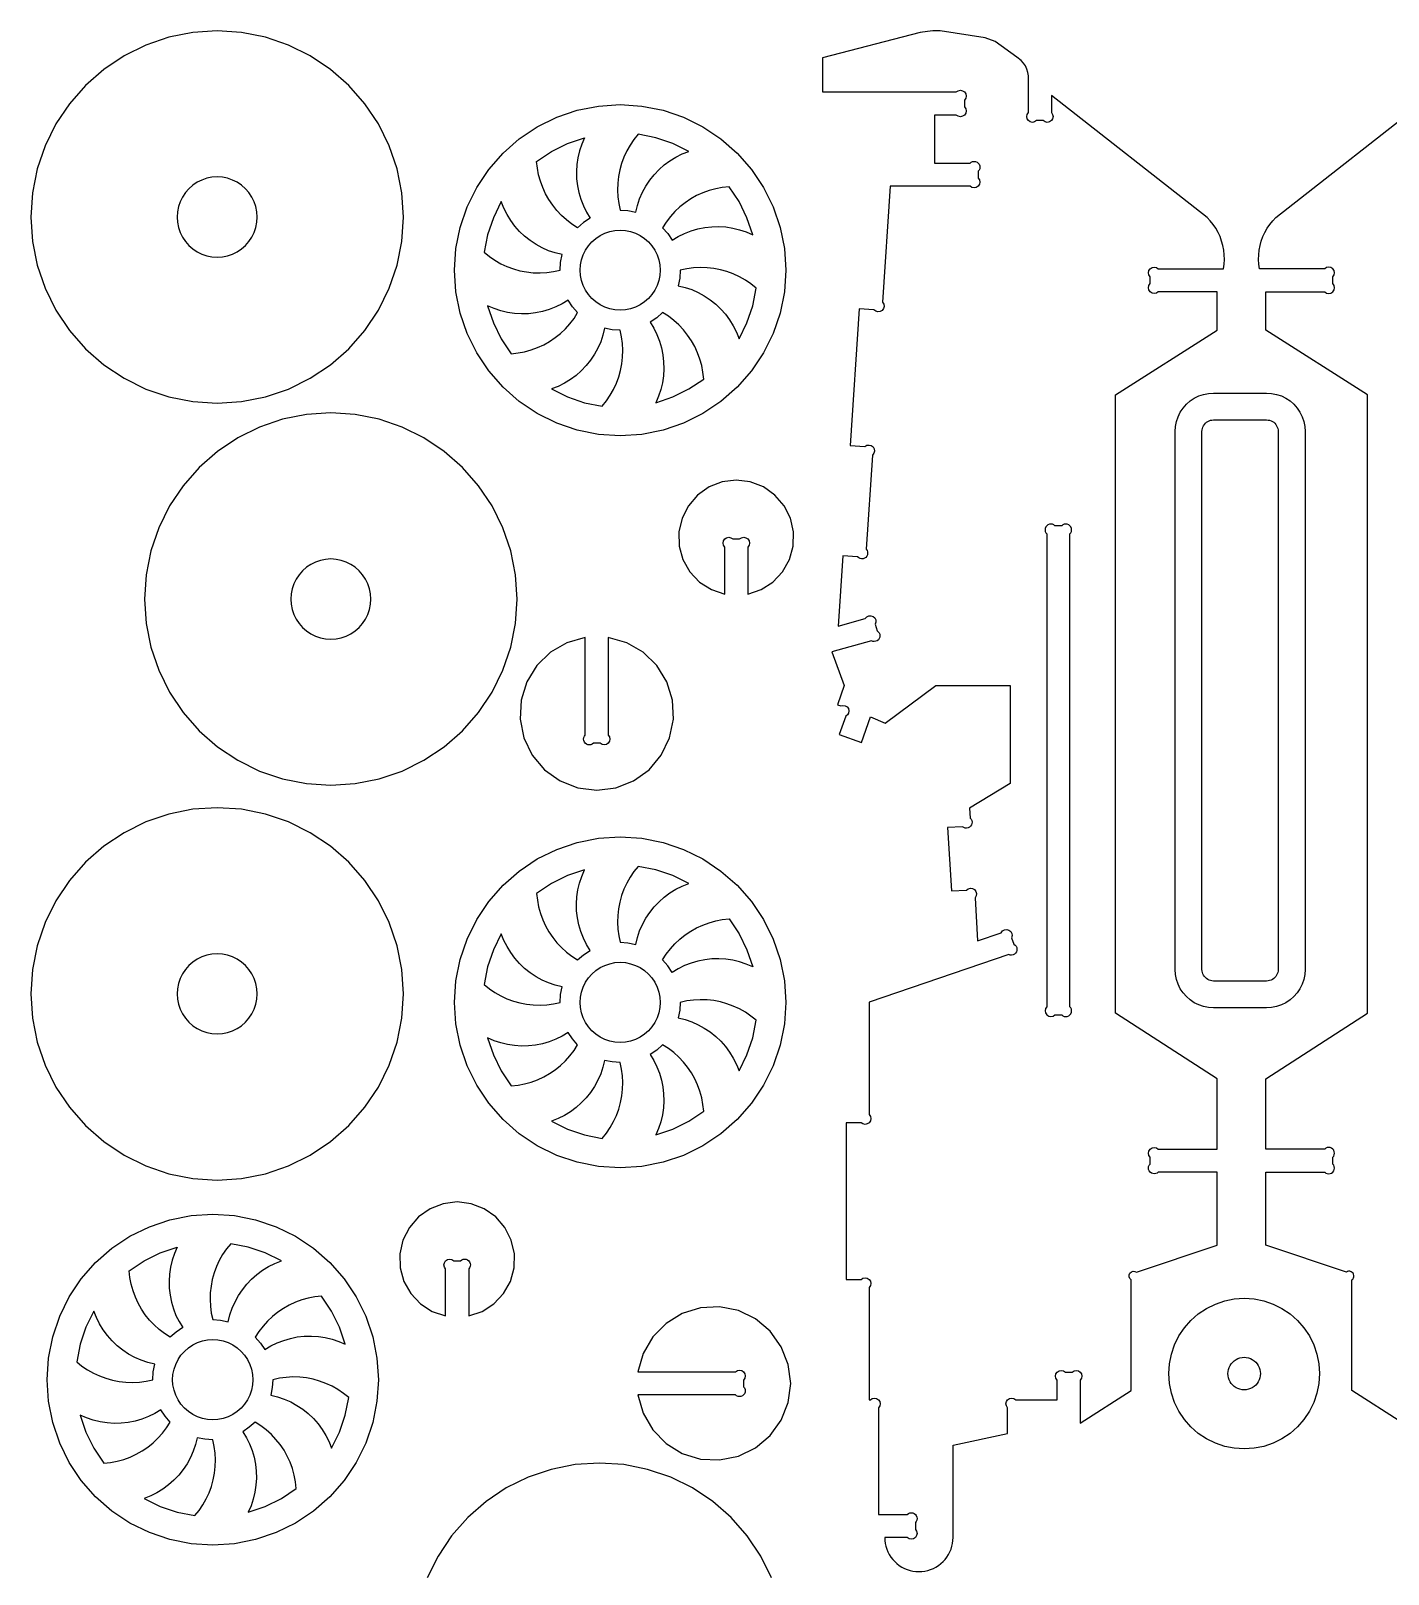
# Model space of a CAD drawing. Extents: x -593.7 to -570.2, y 404.3 to 418.1.
# Drawn here: x -593.66 to -586.3, y 409.68 to 418.05 of the extents above; entities that cross this region are included whole.
import ezdxf

# ---------------------------------------------------------------- set-up
doc = ezdxf.new("R2010")
doc.units = 0
doc.header["$MEASUREMENT"] = 0
doc.layers.get('0').update_dxf_attribs({"linetype": 'CONTINUOUS'})

msp = doc.modelspace()

# ---------------------------------------------------------------- linework, layer by layer
for points in [[(-592.3911, 418.0203), (-592.5207, 418.0461), (-592.6526, 418.0547), (-592.7845, 418.0461), (-592.9141, 418.0203), (-593.0393, 417.9778), (-593.1578, 417.9194), (-593.2677, 417.8459), (-593.3671, 417.7588), (-593.4543, 417.6594), (-593.5277, 417.5495), (-593.5861, 417.431), (-593.6286, 417.3058), (-593.6544, 417.1762), (-593.6631, 417.0443), (-593.6544, 416.9124), (-593.6286, 416.7828), (-593.5861, 416.6576), (-593.5277, 416.5391), (-593.4543, 416.4292), (-593.3671, 416.3298), (-593.2677, 416.2426), (-593.1578, 416.1692), (-593.0393, 416.1107), (-592.9141, 416.0683), (-592.7845, 416.0425), (-592.6526, 416.0338), (-592.5207, 416.0425), (-592.3911, 416.0683), (-592.2659, 416.1107), (-592.1474, 416.1692), (-592.0375, 416.2426), (-591.9381, 416.3298), (-591.8509, 416.4292), (-591.7775, 416.5391), (-591.7191, 416.6576), (-591.6766, 416.7828), (-591.6508, 416.9124), (-591.6421, 417.0443), (-591.6508, 417.1762), (-591.6766, 417.3058), (-591.7191, 417.431), (-591.7775, 417.5495), (-591.8509, 417.6594), (-591.9381, 417.7588), (-592.0375, 417.8459), (-592.1474, 417.9194), (-592.2659, 417.9778)], [(-589.5985, 416.5232), (-589.6363, 416.4119), (-589.6883, 416.3065), (-589.7536, 416.2087), (-589.8311, 416.1203), (-589.9195, 416.0428), (-590.0172, 415.9775), (-590.1226, 415.9255), (-590.2339, 415.8878), (-590.3492, 415.8648), (-590.4665, 415.8571), (-590.5838, 415.8648), (-590.6991, 415.8878), (-590.8104, 415.9255), (-590.9158, 415.9775), (-591.0135, 416.0428), (-591.1019, 416.1203), (-591.1794, 416.2087), (-591.2447, 416.3065), (-591.2967, 416.4119), (-591.3345, 416.5232), (-591.3574, 416.6385), (-591.3651, 416.7558), (-591.3574, 416.8731), (-591.3345, 416.9883), (-591.2967, 417.0996), (-591.2447, 417.2051), (-591.1794, 417.3028), (-591.1019, 417.3912), (-591.0135, 417.4687), (-590.9158, 417.534), (-590.8104, 417.586), (-590.6991, 417.6238), (-590.5838, 417.6467), (-590.4665, 417.6544), (-590.3492, 417.6467), (-590.2339, 417.6238), (-590.1226, 417.586), (-590.0172, 417.534), (-589.9195, 417.4687), (-589.8311, 417.3912), (-589.7536, 417.3028), (-589.6883, 417.2051), (-589.6363, 417.0996), (-589.5985, 416.9883), (-589.5756, 416.8731), (-589.5679, 416.7558), (-589.5756, 416.6385)], [(-590.9088, 417.2738), (-590.9157, 417.3099), (-590.9197, 417.3464), (-590.8387, 417.4005), (-590.7514, 417.4435), (-590.6592, 417.4748), (-590.6744, 417.4398), (-590.6865, 417.4036), (-590.6954, 417.3665), (-590.7011, 417.3287), (-590.7034, 417.2906), (-590.7025, 417.2525), (-590.6983, 417.2145), (-590.6908, 417.1771), (-590.68, 417.1405), (-590.6662, 417.1049), (-590.6493, 417.0707), (-590.6295, 417.038), (-590.6649, 417.0143), (-590.697, 416.9862), (-590.7278, 417.0061), (-590.757, 417.0283), (-590.7843, 417.0529), (-590.8095, 417.0796), (-590.8324, 417.1083), (-590.853, 417.1387), (-590.871, 417.1706), (-590.8864, 417.204), (-590.899, 417.2384)], [(-590.4665, 417.0817), (-590.424, 417.0789), (-590.3821, 417.0706), (-590.3731, 417.1077), (-590.3608, 417.1438), (-590.3455, 417.1788), (-590.3271, 417.2123), (-590.306, 417.2441), (-590.2822, 417.2739), (-590.2558, 417.3015), (-590.2272, 417.3268), (-590.1965, 417.3495), (-590.164, 417.3694), (-590.1298, 417.3865), (-590.0943, 417.4005), (-590.1816, 417.4435), (-590.2738, 417.4748), (-590.3693, 417.4938), (-590.3923, 417.4652), (-590.413, 417.4349), (-590.431, 417.4029), (-590.4465, 417.3696), (-590.4592, 417.3352), (-590.469, 417.2998), (-590.476, 417.2638), (-590.48, 417.2273), (-590.4811, 417.1906), (-590.4792, 417.1539), (-590.4743, 417.1176)], [(-592.48, 417.1767), (-592.4988, 417.1981), (-592.5202, 417.2168), (-592.5438, 417.2327), (-592.5694, 417.2452), (-592.5963, 417.2544), (-592.6242, 417.2599), (-592.6526, 417.2618), (-592.681, 417.2599), (-592.7089, 417.2544), (-592.7358, 417.2452), (-592.7614, 417.2327), (-592.785, 417.2168), (-592.8064, 417.1981), (-592.8252, 417.1767), (-592.841, 417.153), (-592.8535, 417.1275), (-592.8627, 417.1006), (-592.8682, 417.0727), (-592.8701, 417.0443), (-592.8682, 417.0159), (-592.8627, 416.988), (-592.8535, 416.961), (-592.841, 416.9355), (-592.8252, 416.9119), (-592.8064, 416.8905), (-592.785, 416.8717), (-592.7614, 416.8559), (-592.7358, 416.8433), (-592.7089, 416.8342), (-592.681, 416.8286), (-592.6526, 416.8268), (-592.6242, 416.8286), (-592.5963, 416.8342), (-592.5694, 416.8433), (-592.5438, 416.8559), (-592.5202, 416.8717), (-592.4988, 416.8905), (-592.48, 416.9119), (-592.4642, 416.9355), (-592.4516, 416.961), (-592.4425, 416.988), (-592.437, 417.0159), (-592.4351, 417.0443), (-592.437, 417.0727), (-592.4425, 417.1006), (-592.4516, 417.1275), (-592.4642, 417.153)], [(-590.2079, 416.9542), (-590.1842, 416.9187), (-590.1516, 416.9385), (-590.1174, 416.9554), (-590.0818, 416.9693), (-590.0452, 416.98), (-590.0077, 416.9875), (-589.9698, 416.9918), (-589.9316, 416.9927), (-589.8935, 416.9903), (-589.8558, 416.9847), (-589.8186, 416.9757), (-589.7824, 416.9636), (-589.7474, 416.9484), (-589.7787, 417.0407), (-589.8218, 417.128), (-589.8759, 417.209), (-589.9124, 417.205), (-589.9484, 417.1981), (-589.9838, 417.1883), (-590.0183, 417.1757), (-590.0516, 417.1603), (-590.0836, 417.1423), (-590.114, 417.1217), (-590.1427, 417.0988), (-590.1693, 417.0736), (-590.1939, 417.0463), (-590.2162, 417.0171), (-590.236, 416.9862)], [(-591.1543, 417.0406), (-591.1856, 416.9484), (-591.2046, 416.8529), (-591.176, 416.8299), (-591.1456, 416.8093), (-591.1137, 416.7912), (-591.0804, 416.7758), (-591.0459, 416.7631), (-591.0106, 416.7532), (-590.9745, 416.7462), (-590.938, 416.7422), (-590.9013, 416.7412), (-590.8647, 416.7431), (-590.8283, 416.748), (-590.7924, 416.7558), (-590.7896, 416.7983), (-590.7813, 416.8401), (-590.8184, 416.8492), (-590.8546, 416.8615), (-590.8895, 416.8768), (-590.923, 416.8951), (-590.9548, 416.9163), (-590.9846, 416.9401), (-591.0123, 416.9664), (-591.0375, 416.9951), (-591.0602, 417.0258), (-591.0801, 417.0583), (-591.0972, 417.0925), (-591.1112, 417.128)], [(-590.5228, 416.9659), (-590.4949, 416.9714), (-590.4665, 416.9733), (-590.4381, 416.9714), (-590.4102, 416.9659), (-590.3833, 416.9567), (-590.3577, 416.9441), (-590.3341, 416.9283), (-590.3127, 416.9096), (-590.2939, 416.8882), (-590.2781, 416.8645), (-590.2655, 416.839), (-590.2564, 416.8121), (-590.2508, 416.7842), (-590.249, 416.7558), (-590.2508, 416.7274), (-590.2564, 416.6995), (-590.2655, 416.6725), (-590.2781, 416.647), (-590.2939, 416.6234), (-590.3127, 416.602), (-590.3341, 416.5832), (-590.3577, 416.5674), (-590.3833, 416.5548), (-590.4102, 416.5457), (-590.4381, 416.5401), (-590.4665, 416.5383), (-590.4949, 416.5401), (-590.5228, 416.5457), (-590.5497, 416.5548), (-590.5752, 416.5674), (-590.5989, 416.5832), (-590.6203, 416.602), (-590.6391, 416.6234), (-590.6549, 416.647), (-590.6674, 416.6725), (-590.6766, 416.6995), (-590.6821, 416.7274), (-590.684, 416.7558), (-590.6821, 416.7842), (-590.6766, 416.8121), (-590.6674, 416.839), (-590.6549, 416.8645), (-590.6391, 416.8882), (-590.6203, 416.9096), (-590.5989, 416.9283), (-590.5752, 416.9441), (-590.5497, 416.9567)], [(-589.7284, 416.6586), (-589.757, 416.6816), (-589.7874, 416.7022), (-589.8193, 416.7203), (-589.8526, 416.7358), (-589.8871, 416.7484), (-589.9224, 416.7583), (-589.9585, 416.7653), (-589.995, 416.7693), (-590.0317, 416.7704), (-590.0683, 416.7685), (-590.1047, 416.7636), (-590.1406, 416.7558), (-590.1434, 416.7132), (-590.1517, 416.6714), (-590.1146, 416.6623), (-590.0784, 416.6501), (-590.0435, 416.6347), (-590.01, 416.6164), (-589.9782, 416.5953), (-589.9484, 416.5714), (-589.9207, 416.5451), (-589.8955, 416.5165), (-589.8728, 416.4858), (-589.8528, 416.4532), (-589.8358, 416.4191), (-589.8218, 416.3835), (-589.7787, 416.4709), (-589.7474, 416.5631)], [(-591.0571, 416.3026), (-591.0206, 416.3065), (-590.9846, 416.3134), (-590.9492, 416.3232), (-590.9147, 416.3358), (-590.8814, 416.3512), (-590.8494, 416.3693), (-590.819, 416.3898), (-590.7903, 416.4128), (-590.7636, 416.438), (-590.7391, 416.4652), (-590.7168, 416.4944), (-590.697, 416.5253), (-590.7251, 416.5573), (-590.7488, 416.5928), (-590.7814, 416.573), (-590.8156, 416.5561), (-590.8512, 416.5422), (-590.8878, 416.5315), (-590.9253, 416.524), (-590.9632, 416.5197), (-591.0014, 416.5188), (-591.0395, 416.5212), (-591.0772, 416.5269), (-591.1143, 416.5358), (-591.1505, 416.5479), (-591.1856, 416.5631), (-591.1543, 416.4709), (-591.1112, 416.3835)], [(-590.0133, 416.1652), (-590.0173, 416.2017), (-590.0242, 416.2377), (-590.034, 416.2731), (-590.0466, 416.3076), (-590.062, 416.3409), (-590.08, 416.3729), (-590.1005, 416.4033), (-590.1235, 416.4319), (-590.1487, 416.4586), (-590.176, 416.4832), (-590.2051, 416.5055), (-590.236, 416.5253), (-590.2681, 416.4972), (-590.3035, 416.4735), (-590.2837, 416.4409), (-590.2668, 416.4066), (-590.253, 416.3711), (-590.2422, 416.3344), (-590.2347, 416.297), (-590.2305, 416.2591), (-590.2295, 416.2209), (-590.2319, 416.1828), (-590.2376, 416.145), (-590.2465, 416.1079), (-590.2586, 416.0717), (-590.2738, 416.0367), (-590.1816, 416.068), (-590.0943, 416.1111)], [(-590.5637, 416.0177), (-590.5407, 416.0463), (-590.52, 416.0767), (-590.5019, 416.1086), (-590.4865, 416.1419), (-590.4738, 416.1763), (-590.4639, 416.2117), (-590.457, 416.2477), (-590.4529, 416.2842), (-590.4519, 416.3209), (-590.4538, 416.3576), (-590.4587, 416.394), (-590.4665, 416.4298), (-590.509, 416.4326), (-590.5509, 416.4409), (-590.5599, 416.4039), (-590.5722, 416.3677), (-590.5875, 416.3327), (-590.6059, 416.2993), (-590.627, 416.2675), (-590.6508, 416.2376), (-590.6772, 416.21), (-590.7058, 416.1847), (-590.7365, 416.1621), (-590.769, 416.1421), (-590.8032, 416.1251), (-590.8387, 416.1111), (-590.7514, 416.068), (-590.6592, 416.0367)], [(-587.4132, 416.0074), (-587.3952, 416.0279), (-587.3748, 416.0459), (-587.3521, 416.061), (-587.3277, 416.0731), (-587.3018, 416.0818), (-587.2751, 416.0871), (-587.2479, 416.0889), (-586.9596, 416.0889), (-586.9324, 416.0871), (-586.9056, 416.0818), (-586.8798, 416.0731), (-586.8554, 416.061), (-586.8327, 416.0459), (-586.8123, 416.0279), (-586.7943, 416.0074), (-586.7791, 415.9848), (-586.7671, 415.9603), (-586.7583, 415.9345), (-586.753, 415.9078), (-586.7512, 415.8806), (-586.7512, 412.9602), (-586.753, 412.933), (-586.7583, 412.9063), (-586.7671, 412.8805), (-586.7791, 412.8561), (-586.7943, 412.8334), (-586.8123, 412.8129), (-586.8327, 412.795), (-586.8554, 412.7798), (-586.8798, 412.7678), (-586.9056, 412.759), (-586.9324, 412.7537), (-586.9596, 412.7519), (-587.2479, 412.7519), (-587.2751, 412.7537), (-587.3018, 412.759), (-587.3277, 412.7678), (-587.3521, 412.7798), (-587.3748, 412.795), (-587.3952, 412.8129), (-587.4132, 412.8334), (-587.4283, 412.8561), (-587.4404, 412.8805), (-587.4492, 412.9063), (-587.4545, 412.933), (-587.4563, 412.9602), (-587.4563, 415.8806), (-587.4545, 415.9078), (-587.4492, 415.9345), (-587.4404, 415.9603), (-587.4283, 415.9848)], [(-591.904, 413.9689), (-591.7744, 413.9947), (-591.6492, 414.0372), (-591.5307, 414.0957), (-591.4208, 414.1691), (-591.3214, 414.2563), (-591.2343, 414.3556), (-591.1608, 414.4655), (-591.1024, 414.5841), (-591.0599, 414.7092), (-591.0341, 414.8389), (-591.0255, 414.9708), (-591.0341, 415.1027), (-591.0599, 415.2323), (-591.1024, 415.3574), (-591.1608, 415.476), (-591.2343, 415.5859), (-591.3214, 415.6853), (-591.4208, 415.7724), (-591.5307, 415.8458), (-591.6492, 415.9043), (-591.7744, 415.9468), (-591.904, 415.9726), (-592.0359, 415.9812), (-592.1678, 415.9726), (-592.2975, 415.9468), (-592.4226, 415.9043), (-592.5412, 415.8458), (-592.6511, 415.7724), (-592.7504, 415.6853), (-592.8376, 415.5859), (-592.911, 415.476), (-592.9695, 415.3574), (-593.012, 415.2323), (-593.0377, 415.1027), (-593.0464, 414.9708), (-593.0377, 414.8389), (-593.012, 414.7092), (-592.9695, 414.5841), (-592.911, 414.4655), (-592.8376, 414.3556), (-592.7504, 414.2563), (-592.6511, 414.1691), (-592.5412, 414.0957), (-592.4226, 414.0372), (-592.2975, 413.9947), (-592.1678, 413.9689), (-592.0359, 413.9603)], [(-586.9018, 412.9363), (-586.9054, 412.929), (-586.91, 412.9222), (-586.9154, 412.916), (-586.9215, 412.9107), (-586.9283, 412.9061), (-586.9357, 412.9025), (-586.9434, 412.8999), (-586.9514, 412.8983), (-586.9596, 412.8977), (-587.2479, 412.8977), (-587.2561, 412.8983), (-587.2641, 412.8999), (-587.2718, 412.9025), (-587.2792, 412.9061), (-587.286, 412.9107), (-587.2921, 412.916), (-587.2975, 412.9222), (-587.3021, 412.929), (-587.3057, 412.9363), (-587.3083, 412.9441), (-587.3099, 412.9521), (-587.3104, 412.9602), (-587.3104, 415.8806), (-587.3099, 415.8888), (-587.3083, 415.8968), (-587.3057, 415.9045), (-587.3021, 415.9118), (-587.2975, 415.9186), (-587.2921, 415.9248), (-587.286, 415.9302), (-587.2792, 415.9347), (-587.2718, 415.9383), (-587.2641, 415.941), (-587.2561, 415.9426), (-587.2479, 415.9431), (-586.9596, 415.9431), (-586.9514, 415.9426), (-586.9434, 415.941), (-586.9357, 415.9383), (-586.9283, 415.9347), (-586.9215, 415.9302), (-586.9154, 415.9248), (-586.91, 415.9186), (-586.9054, 415.9118), (-586.9018, 415.9045), (-586.8992, 415.8968), (-586.8976, 415.8888), (-586.8971, 415.8806), (-586.8971, 412.9602), (-586.8976, 412.9521), (-586.8992, 412.9441)], [(-591.9035, 415.1433), (-591.9272, 415.1591), (-591.9527, 415.1717), (-591.9796, 415.1809), (-592.0075, 415.1864), (-592.0359, 415.1883), (-592.0643, 415.1864), (-592.0922, 415.1809), (-592.1192, 415.1717), (-592.1447, 415.1591), (-592.1683, 415.1433), (-592.1897, 415.1246), (-592.2085, 415.1032), (-592.2243, 415.0795), (-592.2369, 415.054), (-592.246, 415.0271), (-592.2516, 414.9991), (-592.2534, 414.9708), (-592.2516, 414.9424), (-592.246, 414.9145), (-592.2369, 414.8875), (-592.2243, 414.862), (-592.2085, 414.8383), (-592.1897, 414.817), (-592.1683, 414.7982), (-592.1447, 414.7824), (-592.1192, 414.7698), (-592.0922, 414.7607), (-592.0643, 414.7551), (-592.0359, 414.7533), (-592.0075, 414.7551), (-591.9796, 414.7607), (-591.9527, 414.7698), (-591.9272, 414.7824), (-591.9035, 414.7982), (-591.8821, 414.817), (-591.8634, 414.8383), (-591.8476, 414.862), (-591.835, 414.8875), (-591.8258, 414.9145), (-591.8203, 414.9424), (-591.8184, 414.9708), (-591.8203, 414.9991), (-591.8258, 415.0271), (-591.835, 415.054), (-591.8476, 415.0795), (-591.8634, 415.1032), (-591.8821, 415.1246)], [(-593.2677, 413.6294), (-593.3671, 413.5423), (-593.4543, 413.4429), (-593.5277, 413.333), (-593.5861, 413.2145), (-593.6286, 413.0893), (-593.6544, 412.9597), (-593.6631, 412.8278), (-593.6544, 412.6959), (-593.6286, 412.5662), (-593.5861, 412.4411), (-593.5277, 412.3225), (-593.4543, 412.2126), (-593.3671, 412.1133), (-593.2677, 412.0261), (-593.1578, 411.9527), (-593.0393, 411.8942), (-592.9141, 411.8517), (-592.7845, 411.826), (-592.6526, 411.8173), (-592.5207, 411.826), (-592.3911, 411.8517), (-592.2659, 411.8942), (-592.1474, 411.9527), (-592.0375, 412.0261), (-591.9381, 412.1133), (-591.8509, 412.2126), (-591.7775, 412.3225), (-591.7191, 412.4411), (-591.6766, 412.5662), (-591.6508, 412.6959), (-591.6421, 412.8278), (-591.6508, 412.9597), (-591.6766, 413.0893), (-591.7191, 413.2145), (-591.7775, 413.333), (-591.8509, 413.4429), (-591.9381, 413.5423), (-592.0375, 413.6294), (-592.1474, 413.7029), (-592.2659, 413.7613), (-592.3911, 413.8038), (-592.5207, 413.8296), (-592.6526, 413.8382), (-592.7845, 413.8296), (-592.9141, 413.8038), (-593.0393, 413.7613), (-593.1578, 413.7029)], [(-589.6363, 413.1257), (-589.5985, 413.0144), (-589.5756, 412.8991), (-589.5679, 412.7818), (-589.5756, 412.6645), (-589.5985, 412.5492), (-589.6363, 412.4379), (-589.6883, 412.3325), (-589.7536, 412.2348), (-589.8311, 412.1464), (-589.9195, 412.0689), (-590.0172, 412.0036), (-590.1226, 411.9516), (-590.2339, 411.9138), (-590.3492, 411.8909), (-590.4665, 411.8832), (-590.5838, 411.8909), (-590.6991, 411.9138), (-590.8104, 411.9516), (-590.9158, 412.0036), (-591.0135, 412.0689), (-591.1019, 412.1464), (-591.1794, 412.2348), (-591.2447, 412.3325), (-591.2967, 412.4379), (-591.3345, 412.5492), (-591.3574, 412.6645), (-591.3651, 412.7818), (-591.3574, 412.8991), (-591.3345, 413.0144), (-591.2967, 413.1257), (-591.2447, 413.2311), (-591.1794, 413.3288), (-591.1019, 413.4172), (-591.0135, 413.4947), (-590.9158, 413.56), (-590.8104, 413.612), (-590.6991, 413.6498), (-590.5838, 413.6727), (-590.4665, 413.6804), (-590.3492, 413.6727), (-590.2339, 413.6498), (-590.1226, 413.612), (-590.0172, 413.56), (-589.9195, 413.4947), (-589.8311, 413.4172), (-589.7536, 413.3288), (-589.6883, 413.2311)], [(-590.6649, 413.0404), (-590.6295, 413.0641), (-590.6493, 413.0967), (-590.6662, 413.1309), (-590.68, 413.1665), (-590.6908, 413.2031), (-590.6983, 413.2406), (-590.7025, 413.2785), (-590.7034, 413.3167), (-590.7011, 413.3548), (-590.6954, 413.3925), (-590.6865, 413.4296), (-590.6744, 413.4659), (-590.6592, 413.5009), (-590.7514, 413.4696), (-590.8387, 413.4265), (-590.9197, 413.3724), (-590.9157, 413.3359), (-590.9088, 413.2999), (-590.899, 413.2645), (-590.8864, 413.23), (-590.871, 413.1967), (-590.853, 413.1647), (-590.8324, 413.1343), (-590.8095, 413.1056), (-590.7843, 413.079), (-590.757, 413.0544), (-590.7278, 413.0321), (-590.697, 413.0123)], [(-590.3693, 413.5199), (-590.3923, 413.4913), (-590.413, 413.4609), (-590.431, 413.429), (-590.4465, 413.3957), (-590.4592, 413.3612), (-590.469, 413.3259), (-590.476, 413.2898), (-590.48, 413.2533), (-590.4811, 413.2166), (-590.4792, 413.18), (-590.4743, 413.1436), (-590.4665, 413.1077), (-590.424, 413.1049), (-590.3821, 413.0966), (-590.3731, 413.1337), (-590.3608, 413.1699), (-590.3455, 413.2048), (-590.3271, 413.2383), (-590.306, 413.2701), (-590.2822, 413.2999), (-590.2558, 413.3276), (-590.2272, 413.3528), (-590.1965, 413.3755), (-590.164, 413.3955), (-590.1298, 413.4125), (-590.0943, 413.4265), (-590.1816, 413.4696), (-590.2738, 413.5009)], [(-589.8759, 413.235), (-589.8218, 413.154), (-589.7787, 413.0667), (-589.7474, 412.9745), (-589.7824, 412.9897), (-589.8186, 413.0018), (-589.8558, 413.0107), (-589.8935, 413.0164), (-589.9316, 413.0188), (-589.9698, 413.0178), (-590.0077, 413.0136), (-590.0452, 413.0061), (-590.0818, 412.9953), (-590.1174, 412.9815), (-590.1516, 412.9646), (-590.1842, 412.9448), (-590.2079, 412.9802), (-590.236, 413.0123), (-590.2162, 413.0432), (-590.1939, 413.0723), (-590.1693, 413.0996), (-590.1427, 413.1248), (-590.114, 413.1478), (-590.0836, 413.1683), (-590.0516, 413.1863), (-590.0183, 413.2017), (-589.9838, 413.2143), (-589.9484, 413.2241), (-589.9124, 413.231)], [(-591.1543, 413.0667), (-591.1856, 412.9745), (-591.2046, 412.879), (-591.176, 412.856), (-591.1456, 412.8353), (-591.1137, 412.8173), (-591.0804, 412.8018), (-591.0459, 412.7891), (-591.0106, 412.7793), (-590.9745, 412.7723), (-590.938, 412.7683), (-590.9013, 412.7672), (-590.8647, 412.7691), (-590.8283, 412.774), (-590.7924, 412.7818), (-590.7896, 412.8243), (-590.7813, 412.8662), (-590.8184, 412.8752), (-590.8546, 412.8875), (-590.8895, 412.9028), (-590.923, 412.9212), (-590.9548, 412.9423), (-590.9846, 412.9661), (-591.0123, 412.9925), (-591.0375, 413.0211), (-591.0602, 413.0518), (-591.0801, 413.0843), (-591.0972, 413.1185), (-591.1112, 413.154)], [(-592.8252, 412.6954), (-592.8064, 412.674), (-592.785, 412.6552), (-592.7614, 412.6394), (-592.7358, 412.6268), (-592.7089, 412.6177), (-592.681, 412.6121), (-592.6526, 412.6103), (-592.6242, 412.6121), (-592.5963, 412.6177), (-592.5694, 412.6268), (-592.5438, 412.6394), (-592.5202, 412.6552), (-592.4988, 412.674), (-592.48, 412.6954), (-592.4642, 412.719), (-592.4516, 412.7445), (-592.4425, 412.7715), (-592.437, 412.7994), (-592.4351, 412.8278), (-592.437, 412.8562), (-592.4425, 412.8841), (-592.4516, 412.911), (-592.4642, 412.9365), (-592.48, 412.9602), (-592.4988, 412.9816), (-592.5202, 413.0003), (-592.5438, 413.0161), (-592.5694, 413.0287), (-592.5963, 413.0379), (-592.6242, 413.0434), (-592.6526, 413.0453), (-592.681, 413.0434), (-592.7089, 413.0379), (-592.7358, 413.0287), (-592.7614, 413.0161), (-592.785, 413.0003), (-592.8064, 412.9816), (-592.8252, 412.9602), (-592.841, 412.9365), (-592.8535, 412.911), (-592.8627, 412.8841), (-592.8682, 412.8562), (-592.8701, 412.8278), (-592.8682, 412.7994), (-592.8627, 412.7715), (-592.8535, 412.7445), (-592.841, 412.719)], [(-590.5497, 412.9827), (-590.5228, 412.9919), (-590.4949, 412.9974), (-590.4665, 412.9993), (-590.4381, 412.9974), (-590.4102, 412.9919), (-590.3833, 412.9827), (-590.3577, 412.9702), (-590.3341, 412.9544), (-590.3127, 412.9356), (-590.2939, 412.9142), (-590.2781, 412.8906), (-590.2655, 412.865), (-590.2564, 412.8381), (-590.2508, 412.8102), (-590.249, 412.7818), (-590.2508, 412.7534), (-590.2564, 412.7255), (-590.2655, 412.6986), (-590.2781, 412.673), (-590.2939, 412.6494), (-590.3127, 412.628), (-590.3341, 412.6092), (-590.3577, 412.5934), (-590.3833, 412.5809), (-590.4102, 412.5717), (-590.4381, 412.5662), (-590.4665, 412.5643), (-590.4949, 412.5662), (-590.5228, 412.5717), (-590.5497, 412.5809), (-590.5752, 412.5934), (-590.5989, 412.6092), (-590.6203, 412.628), (-590.6391, 412.6494), (-590.6549, 412.673), (-590.6674, 412.6986), (-590.6766, 412.7255), (-590.6821, 412.7534), (-590.684, 412.7818), (-590.6821, 412.8102), (-590.6766, 412.8381), (-590.6674, 412.865), (-590.6549, 412.8906), (-590.6391, 412.9142), (-590.6203, 412.9356), (-590.5989, 412.9544), (-590.5752, 412.9702)], [(-589.7284, 412.6846), (-589.757, 412.7076), (-589.7874, 412.7283), (-589.8193, 412.7464), (-589.8526, 412.7618), (-589.8871, 412.7745), (-589.9224, 412.7844), (-589.9585, 412.7913), (-589.995, 412.7953), (-590.0317, 412.7964), (-590.0683, 412.7945), (-590.1047, 412.7896), (-590.1406, 412.7818), (-590.1434, 412.7393), (-590.1517, 412.6974), (-590.1146, 412.6884), (-590.0784, 412.6761), (-590.0435, 412.6608), (-590.01, 412.6424), (-589.9782, 412.6213), (-589.9484, 412.5975), (-589.9207, 412.5711), (-589.8955, 412.5425), (-589.8728, 412.5118), (-589.8528, 412.4793), (-589.8358, 412.4451), (-589.8218, 412.4096), (-589.7787, 412.4969), (-589.7474, 412.5891)], [(-591.0571, 412.3286), (-591.0206, 412.3326), (-590.9846, 412.3395), (-590.9492, 412.3493), (-590.9147, 412.3619), (-590.8814, 412.3773), (-590.8494, 412.3953), (-590.819, 412.4158), (-590.7903, 412.4388), (-590.7636, 412.464), (-590.7391, 412.4913), (-590.7168, 412.5204), (-590.697, 412.5513), (-590.7251, 412.5834), (-590.7488, 412.6188), (-590.7814, 412.599), (-590.8156, 412.5821), (-590.8512, 412.5683), (-590.8878, 412.5575), (-590.9253, 412.55), (-590.9632, 412.5458), (-591.0014, 412.5449), (-591.0395, 412.5472), (-591.0772, 412.5529), (-591.1143, 412.5618), (-591.1505, 412.5739), (-591.1856, 412.5891), (-591.1543, 412.4969), (-591.1112, 412.4096)], [(-590.0133, 412.1912), (-590.0173, 412.2277), (-590.0242, 412.2637), (-590.034, 412.2991), (-590.0466, 412.3336), (-590.062, 412.3669), (-590.08, 412.3989), (-590.1005, 412.4293), (-590.1235, 412.458), (-590.1487, 412.4847), (-590.176, 412.5092), (-590.2051, 412.5315), (-590.236, 412.5513), (-590.2681, 412.5232), (-590.3035, 412.4995), (-590.2837, 412.4669), (-590.2668, 412.4327), (-590.253, 412.3971), (-590.2422, 412.3605), (-590.2347, 412.323), (-590.2305, 412.2851), (-590.2295, 412.2469), (-590.2319, 412.2088), (-590.2376, 412.1711), (-590.2465, 412.134), (-590.2586, 412.0977), (-590.2738, 412.0627), (-590.1816, 412.094), (-590.0943, 412.1371)], [(-590.5637, 412.0437), (-590.5407, 412.0723), (-590.52, 412.1027), (-590.5019, 412.1346), (-590.4865, 412.1679), (-590.4738, 412.2024), (-590.4639, 412.2377), (-590.457, 412.2738), (-590.4529, 412.3103), (-590.4519, 412.347), (-590.4538, 412.3836), (-590.4587, 412.42), (-590.4665, 412.4559), (-590.509, 412.4587), (-590.5509, 412.467), (-590.5599, 412.4299), (-590.5722, 412.3937), (-590.5875, 412.3588), (-590.6059, 412.3253), (-590.627, 412.2935), (-590.6508, 412.2637), (-590.6772, 412.236), (-590.7058, 412.2108), (-590.7365, 412.1881), (-590.769, 412.1682), (-590.8032, 412.1511), (-590.8387, 412.1371), (-590.7514, 412.094), (-590.6592, 412.0627)], [(-591.8085, 410.5014), (-591.8463, 410.3901), (-591.8983, 410.2847), (-591.9636, 410.1869), (-592.0411, 410.0986), (-592.1295, 410.0211), (-592.2272, 409.9558), (-592.3326, 409.9038), (-592.4439, 409.866), (-592.5592, 409.8431), (-592.6765, 409.8354), (-592.7938, 409.8431), (-592.9091, 409.866), (-593.0204, 409.9038), (-593.1258, 409.9558), (-593.2236, 410.0211), (-593.3119, 410.0986), (-593.3894, 410.1869), (-593.4547, 410.2847), (-593.5067, 410.3901), (-593.5445, 410.5014), (-593.5674, 410.6167), (-593.5751, 410.734), (-593.5674, 410.8513), (-593.5445, 410.9666), (-593.5067, 411.0779), (-593.4547, 411.1833), (-593.3894, 411.281), (-593.3119, 411.3694), (-593.2236, 411.4469), (-593.1258, 411.5122), (-593.0204, 411.5642), (-592.9091, 411.602), (-592.7938, 411.6249), (-592.6765, 411.6326), (-592.5592, 411.6249), (-592.4439, 411.602), (-592.3326, 411.5642), (-592.2272, 411.5122), (-592.1295, 411.4469), (-592.0411, 411.3694), (-591.9636, 411.281), (-591.8983, 411.1833), (-591.8463, 411.0779), (-591.8085, 410.9666), (-591.7856, 410.8513), (-591.7779, 410.734), (-591.7856, 410.6167)], [(-593.1188, 411.252), (-593.1257, 411.2881), (-593.1297, 411.3246), (-593.0487, 411.3787), (-592.9614, 411.4218), (-592.8692, 411.4531), (-592.8844, 411.418), (-592.8965, 411.3818), (-592.9054, 411.3447), (-592.9111, 411.307), (-592.9135, 411.2689), (-592.9125, 411.2307), (-592.9083, 411.1928), (-592.9008, 411.1553), (-592.89, 411.1187), (-592.8762, 411.0831), (-592.8593, 411.0489), (-592.8395, 411.0163), (-592.8749, 410.9926), (-592.907, 410.9645), (-592.9379, 410.9843), (-592.967, 411.0066), (-592.9943, 411.0311), (-593.0195, 411.0578), (-593.0425, 411.0865), (-593.063, 411.1169), (-593.081, 411.1489), (-593.0964, 411.1822), (-593.1091, 411.2167)], [(-592.6765, 411.0599), (-592.634, 411.0571), (-592.5922, 411.0488), (-592.5831, 411.0859), (-592.5708, 411.122), (-592.5555, 411.157), (-592.5372, 411.1905), (-592.516, 411.2223), (-592.4922, 411.2521), (-592.4659, 411.2798), (-592.4372, 411.305), (-592.4065, 411.3277), (-592.374, 411.3476), (-592.3398, 411.3647), (-592.3043, 411.3787), (-592.3916, 411.4218), (-592.4838, 411.4531), (-592.5793, 411.4721), (-592.6024, 411.4435), (-592.623, 411.4131), (-592.6411, 411.3811), (-592.6565, 411.3478), (-592.6692, 411.3134), (-592.6791, 411.278), (-592.686, 411.242), (-592.6901, 411.2055), (-592.6911, 411.1688), (-592.6892, 411.1322), (-592.6843, 411.0958)], [(-592.4179, 410.9324), (-592.3942, 410.897), (-592.3616, 410.9168), (-592.3274, 410.9337), (-592.2918, 410.9475), (-592.2552, 410.9582), (-592.2177, 410.9658), (-592.1798, 410.97), (-592.1416, 410.9709), (-592.1035, 410.9686), (-592.0658, 410.9629), (-592.0287, 410.954), (-591.9925, 410.9419), (-591.9574, 410.9267), (-591.9887, 411.0189), (-592.0318, 411.1062), (-592.0859, 411.1872), (-592.1224, 411.1832), (-592.1585, 411.1763), (-592.1938, 411.1665), (-592.2283, 411.1539), (-592.2616, 411.1385), (-592.2936, 411.1205), (-592.324, 411.0999), (-592.3527, 411.077), (-592.3794, 411.0518), (-592.4039, 411.0245), (-592.4262, 410.9953), (-592.446, 410.9645)], [(-593.3643, 411.0189), (-593.3956, 410.9267), (-593.4146, 410.8312), (-593.386, 410.8081), (-593.3556, 410.7875), (-593.3237, 410.7694), (-593.2904, 410.754), (-593.2559, 410.7413), (-593.2206, 410.7314), (-593.1845, 410.7245), (-593.148, 410.7204), (-593.1113, 410.7194), (-593.0747, 410.7213), (-593.0383, 410.7262), (-593.0024, 410.734), (-592.9997, 410.7765), (-592.9913, 410.8183), (-593.0284, 410.8274), (-593.0646, 410.8397), (-593.0995, 410.855), (-593.133, 410.8733), (-593.1648, 410.8945), (-593.1946, 410.9183), (-593.2223, 410.9447), (-593.2475, 410.9733), (-593.2702, 411.004), (-593.2902, 411.0365), (-593.3072, 411.0707), (-593.3212, 411.1062)], [(-587.1873, 410.372), (-587.2379, 410.3892), (-587.2859, 410.4128), (-587.3304, 410.4426), (-587.3706, 410.4778), (-587.4059, 410.518), (-587.4356, 410.5625), (-587.4592, 410.6105), (-587.4764, 410.6611), (-587.4868, 410.7136), (-587.4903, 410.7669), (-587.4868, 410.8203), (-587.4764, 410.8728), (-587.4592, 410.9234), (-587.4356, 410.9714), (-587.4059, 411.0158), (-587.3706, 411.056), (-587.3304, 411.0913), (-587.2859, 411.121), (-587.2379, 411.1447), (-587.1873, 411.1619), (-587.1349, 411.1723), (-587.0815, 411.1758), (-587.0281, 411.1723), (-586.9757, 411.1619), (-586.925, 411.1447), (-586.8771, 411.121), (-586.8326, 411.0913), (-586.7924, 411.056), (-586.7571, 411.0158), (-586.7274, 410.9714), (-586.7037, 410.9234), (-586.6866, 410.8728), (-586.6761, 410.8203), (-586.6726, 410.7669), (-586.6761, 410.7136), (-586.6866, 410.6611), (-586.7037, 410.6105), (-586.7274, 410.5625), (-586.7571, 410.518), (-586.7924, 410.4778), (-586.8326, 410.4426), (-586.8771, 410.4128), (-586.925, 410.3892), (-586.9757, 410.372), (-587.0281, 410.3616), (-587.0815, 410.3581), (-587.1349, 410.3616)], [(-592.7328, 410.9441), (-592.7049, 410.9496), (-592.6765, 410.9515), (-592.6481, 410.9496), (-592.6202, 410.9441), (-592.5933, 410.9349), (-592.5678, 410.9224), (-592.5441, 410.9065), (-592.5227, 410.8878), (-592.504, 410.8664), (-592.4881, 410.8427), (-592.4756, 410.8172), (-592.4664, 410.7903), (-592.4609, 410.7624), (-592.459, 410.734), (-592.4609, 410.7056), (-592.4664, 410.6777), (-592.4756, 410.6508), (-592.4881, 410.6252), (-592.504, 410.6016), (-592.5227, 410.5802), (-592.5441, 410.5614), (-592.5678, 410.5456), (-592.5933, 410.533), (-592.6202, 410.5239), (-592.6481, 410.5183), (-592.6765, 410.5165), (-592.7049, 410.5183), (-592.7328, 410.5239), (-592.7597, 410.533), (-592.7853, 410.5456), (-592.8089, 410.5614), (-592.8303, 410.5802), (-592.8491, 410.6016), (-592.8649, 410.6252), (-592.8775, 410.6508), (-592.8866, 410.6777), (-592.8922, 410.7056), (-592.894, 410.734), (-592.8922, 410.7624), (-592.8866, 410.7903), (-592.8775, 410.8172), (-592.8649, 410.8427), (-592.8491, 410.8664), (-592.8303, 410.8878), (-592.8089, 410.9065), (-592.7853, 410.9224), (-592.7597, 410.9349)], [(-587.1043, 410.6816), (-587.1153, 410.6853), (-587.1257, 410.6904), (-587.1353, 410.6969), (-587.1439, 410.7045), (-587.1516, 410.7132), (-587.158, 410.7228), (-587.1631, 410.7331), (-587.1668, 410.7441), (-587.1691, 410.7554), (-587.1698, 410.7669), (-587.1691, 410.7785), (-587.1668, 410.7898), (-587.1631, 410.8007), (-587.158, 410.8111), (-587.1516, 410.8207), (-587.1439, 410.8294), (-587.1353, 410.837), (-587.1257, 410.8434), (-587.1153, 410.8485), (-587.1043, 410.8523), (-587.093, 410.8545), (-587.0815, 410.8553), (-587.07, 410.8545), (-587.0586, 410.8523), (-587.0477, 410.8485), (-587.0373, 410.8434), (-587.0277, 410.837), (-587.019, 410.8294), (-587.0114, 410.8207), (-587.005, 410.8111), (-586.9999, 410.8007), (-586.9962, 410.7898), (-586.9939, 410.7785), (-586.9932, 410.7669), (-586.9939, 410.7554), (-586.9962, 410.7441), (-586.9999, 410.7331), (-587.005, 410.7228), (-587.0114, 410.7132), (-587.019, 410.7045), (-587.0277, 410.6969), (-587.0373, 410.6904), (-587.0477, 410.6853), (-587.0586, 410.6816), (-587.07, 410.6794), (-587.0815, 410.6786), (-587.093, 410.6794)], [(-591.9384, 410.6368), (-591.967, 410.6598), (-591.9974, 410.6804), (-592.0294, 410.6985), (-592.0627, 410.714), (-592.0971, 410.7267), (-592.1325, 410.7365), (-592.1685, 410.7435), (-592.205, 410.7475), (-592.2417, 410.7486), (-592.2783, 410.7467), (-592.3147, 410.7418), (-592.3506, 410.734), (-592.3534, 410.6914), (-592.3617, 410.6496), (-592.3246, 410.6406), (-592.2885, 410.6283), (-592.2535, 410.613), (-592.22, 410.5946), (-592.1882, 410.5735), (-592.1584, 410.5496), (-592.1307, 410.5233), (-592.1055, 410.4947), (-592.0828, 410.464), (-592.0629, 410.4314), (-592.0458, 410.3973), (-592.0318, 410.3618), (-591.9887, 410.4491), (-591.9574, 410.5413)], [(-593.2306, 410.2848), (-593.1946, 410.2917), (-593.1592, 410.3014), (-593.1247, 410.3141), (-593.0914, 410.3295), (-593.0594, 410.3475), (-593.029, 410.368), (-593.0004, 410.391), (-592.9737, 410.4162), (-592.9491, 410.4435), (-592.9268, 410.4726), (-592.907, 410.5035), (-592.9351, 410.5356), (-592.9588, 410.571), (-592.9914, 410.5512), (-593.0256, 410.5343), (-593.0612, 410.5205), (-593.0979, 410.5097), (-593.1353, 410.5022), (-593.1732, 410.498), (-593.2114, 410.497), (-593.2495, 410.4994), (-593.2872, 410.5051), (-593.3244, 410.514), (-593.3606, 410.5261), (-593.3956, 410.5413), (-593.3643, 410.4491), (-593.3212, 410.3618), (-593.2671, 410.2808)], [(-592.2233, 410.1434), (-592.2273, 410.1799), (-592.2342, 410.2159), (-592.244, 410.2513), (-592.2566, 410.2858), (-592.272, 410.3191), (-592.29, 410.3511), (-592.3106, 410.3815), (-592.3335, 410.4101), (-592.3587, 410.4368), (-592.386, 410.4614), (-592.4152, 410.4837), (-592.446, 410.5035), (-592.4781, 410.4754), (-592.5135, 410.4517), (-592.4937, 410.4191), (-592.4768, 410.3849), (-592.463, 410.3493), (-592.4523, 410.3126), (-592.4447, 410.2752), (-592.4405, 410.2373), (-592.4396, 410.1991), (-592.4419, 410.161), (-592.4476, 410.1233), (-592.4565, 410.0861), (-592.4686, 410.0499), (-592.4838, 410.0149), (-592.3916, 410.0462), (-592.3043, 410.0893)], [(-592.7737, 409.9959), (-592.7507, 410.0245), (-592.7301, 410.0549), (-592.712, 410.0868), (-592.6965, 410.1201), (-592.6838, 410.1546), (-592.674, 410.1899), (-592.667, 410.226), (-592.663, 410.2625), (-592.6619, 410.2992), (-592.6638, 410.3358), (-592.6687, 410.3722), (-592.6765, 410.4081), (-592.7191, 410.4108), (-592.7609, 410.4192), (-592.7699, 410.3821), (-592.7822, 410.3459), (-592.7975, 410.311), (-592.8159, 410.2775), (-592.837, 410.2457), (-592.8609, 410.2159), (-592.8872, 410.1882), (-592.9158, 410.163), (-592.9465, 410.1403), (-592.9791, 410.1203), (-593.0132, 410.1033), (-593.0487, 410.0893), (-592.9614, 410.0462), (-592.8692, 410.0149)]]:
    msp.add_lwpolyline(points, close=True)
for points in [[(-589.2407, 411.2782), (-589.1599, 411.2782, -1), (-589.1157, 411.234), (-589.1157, 410.625), (-589.1092, 410.625, -1), (-589.065, 410.5808), (-589.065, 410.0025), (-588.9094, 410.0025, -1), (-588.8652, 409.9583), (-588.8652, 409.9217, -1), (-588.9094, 409.8775), (-589.0313, 409.8775), (-589.0306, 409.8614), (-589.0285, 409.8453), (-589.025, 409.8295), (-589.0201, 409.8141), (-589.0139, 409.7992), (-589.0065, 409.7848), (-588.9978, 409.7712), (-588.9879, 409.7584), (-588.977, 409.7464), (-588.9651, 409.7355), (-588.9523, 409.7257), (-588.9386, 409.717), (-588.9243, 409.7095), (-588.9093, 409.7033), (-588.8939, 409.6985), (-588.8781, 409.695), (-588.8621, 409.6929), (-588.846, 409.6921), (-588.8298, 409.6929), (-588.8138, 409.695), (-588.798, 409.6985), (-588.7826, 409.7033), (-588.7676, 409.7095), (-588.7533, 409.717), (-588.7396, 409.7257), (-588.7268, 409.7355), (-588.7149, 409.7464), (-588.704, 409.7584), (-588.6941, 409.7712), (-588.6854, 409.7848), (-588.678, 409.7992), (-588.6718, 409.8141), (-588.6669, 409.8295), (-588.6634, 409.8453), (-588.6613, 409.8614), (-588.6606, 409.8775), (-588.6606, 410.3792), (-588.3646, 410.4413), (-588.3646, 410.5808, -1), (-588.3204, 410.625), (-588.0955, 410.625), (-588.0955, 410.7311, -1), (-588.0514, 410.7753), (-588.0147, 410.7753, -1), (-587.9705, 410.7311), (-587.9705, 410.4987), (-587.6951, 410.6758), (-587.6951, 411.2756, -1), (-587.6649, 411.3175), (-587.2275, 411.4633), (-587.2275, 411.8603), (-587.5473, 411.8603, -1), (-587.5915, 411.9045), (-587.5915, 411.9411, -1), (-587.5473, 411.9853), (-587.2275, 411.9853), (-587.2275, 412.3673), (-587.779, 412.724), (-587.779, 416.0797), (-587.2275, 416.4302), (-587.2275, 416.6387), (-587.5473, 416.6387, -1), (-587.5915, 416.6829), (-587.5915, 416.7195, -1), (-587.5473, 416.7637), (-587.1938, 416.7637), (-587.1903, 416.7888), (-587.1888, 416.8142), (-587.1894, 416.8395), (-587.1921, 416.8648), (-587.1968, 416.8897), (-587.2036, 416.9142), (-587.2123, 416.938), (-587.2229, 416.9611), (-587.2354, 416.9832), (-587.2496, 417.0042), (-587.2655, 417.024), (-587.283, 417.0424), (-588.1274, 417.7042), (-588.1274, 417.6116, -1), (-588.1715, 417.5674), (-588.208, 417.5674, -1), (-588.2522, 417.6116), (-588.2522, 417.8111), (-588.255, 417.8296), (-588.2605, 417.8475), (-588.2686, 417.8644), (-588.2792, 417.8798), (-588.2919, 417.8936), (-588.3148, 417.9122), (-588.4331, 417.9966), (-588.4873, 418.0165), (-588.7299, 418.0547), (-588.7712, 418.0546), (-588.7986, 418.0521), (-588.8393, 418.0452), (-589.369, 417.9087), (-589.369, 417.723), (-588.6432, 417.723, -1), (-588.599, 417.6788), (-588.599, 417.6422, -1), (-588.6432, 417.598), (-588.7613, 417.598), (-588.7613, 417.3368), (-588.5684, 417.3368, -1), (-588.5242, 417.2926), (-588.5242, 417.256, -1), (-588.5684, 417.2118), (-589.0013, 417.2118), (-589.0426, 416.5814, -1), (-589.0897, 416.5402), (-589.1702, 416.5455), (-589.2195, 415.8045), (-589.1389, 415.7991, -1), (-589.0977, 415.7521), (-589.1317, 415.2412, -1), (-589.1788, 415.2), (-589.2594, 415.2054), (-589.2848, 414.8236), (-589.1372, 414.8647, -1), (-589.0828, 414.834), (-589.073, 414.7987, -1), (-589.1037, 414.7443), (-589.3179, 414.6846), (-589.251, 414.5023), (-589.2882, 414.3974), (-589.2699, 414.3908, -1), (-589.243, 414.3344), (-589.2782, 414.2354), (-589.1569, 414.1924), (-589.1077, 414.3309), (-589.0282, 414.298), (-588.755, 414.5023), (-588.3508, 414.5023), (-588.3508, 413.9704), (-588.5716, 413.8363), (-588.5682, 413.7822, -1), (-588.6096, 413.7354), (-588.6903, 413.7304), (-588.6691, 413.3865), (-588.5884, 413.3914, -1), (-588.5416, 413.3501), (-588.5272, 413.1159), (-588.3992, 413.1595, -1), (-588.3432, 413.1319), (-588.3314, 413.0973, -1), (-588.3589, 413.0412), (-589.1157, 412.7834), (-589.1157, 412.1728, -1), (-589.1599, 412.1286), (-589.2407, 412.1286)], [(-589.8993, 414.9977), (-589.8993, 415.2528, -1), (-589.8551, 415.297), (-589.8185, 415.297, -1), (-589.7743, 415.2528), (-589.7743, 414.9977), (-589.7019, 415.022), (-589.6376, 415.0631), (-589.5852, 415.1186), (-589.5479, 415.1852), (-589.5277, 415.2588), (-589.5261, 415.3351), (-589.543, 415.4095), (-589.5774, 415.4777), (-589.6274, 415.5354), (-589.6898, 415.5793), (-589.761, 415.6067), (-589.8368, 415.616), (-589.9126, 415.6067), (-589.9838, 415.5793), (-590.0462, 415.5354), (-590.0962, 415.4777), (-590.1306, 415.4095), (-590.1475, 415.3351), (-590.1459, 415.2588), (-590.1258, 415.1852), (-590.0884, 415.1186), (-590.036, 415.0631), (-589.9717, 415.022)], [(-588.1521, 415.3242), (-588.1521, 412.7581, 1), (-588.1079, 412.7139), (-588.0713, 412.7139, 1), (-588.0271, 412.7581), (-588.0271, 415.3242, 1), (-588.0713, 415.3684), (-588.1079, 415.3684, 1)], [(-590.5308, 414.7618), (-590.5308, 414.2328, -1), (-590.575, 414.1886), (-590.6116, 414.1886, -1), (-590.6558, 414.2328), (-590.6558, 414.7618), (-590.7555, 414.7336), (-590.8452, 414.6818), (-590.9193, 414.6094), (-590.9732, 414.521), (-591.0037, 414.422), (-591.0088, 414.3185), (-590.9882, 414.217), (-590.9432, 414.1237), (-590.8766, 414.0443), (-590.7925, 413.9839), (-590.6961, 413.946), (-590.5933, 413.9332), (-590.4905, 413.946), (-590.3941, 413.9839), (-590.31, 414.0443), (-590.2434, 414.1237), (-590.1984, 414.217), (-590.1778, 414.3185), (-590.1829, 414.422), (-590.2134, 414.521), (-590.2674, 414.6094), (-590.3415, 414.6818), (-590.4311, 414.7336)], [(-591.4132, 411.0802), (-591.4132, 411.3352, -1), (-591.3691, 411.3794), (-591.3324, 411.3794, -1), (-591.2882, 411.3352), (-591.2882, 411.0802), (-591.2159, 411.1045), (-591.1516, 411.1456), (-591.0992, 411.2011), (-591.0618, 411.2676), (-591.0417, 411.3413), (-591.04, 411.4176), (-591.0569, 411.492), (-591.0914, 411.5601), (-591.1413, 411.6179), (-591.2038, 411.6617), (-591.275, 411.6892), (-591.3507, 411.6985), (-591.4265, 411.6892), (-591.4977, 411.6617), (-591.5602, 411.6179), (-591.6101, 411.5601), (-591.6446, 411.492), (-591.6615, 411.4176), (-591.6598, 411.3413), (-591.6397, 411.2676), (-591.6023, 411.2011), (-591.5499, 411.1456), (-591.4856, 411.1045)], [(-590.3701, 410.7763), (-589.8412, 410.7763, -1), (-589.797, 410.7321), (-589.797, 410.6955, -1), (-589.8412, 410.6513), (-590.3701, 410.6513), (-590.342, 410.5516), (-590.2901, 410.4619), (-590.2177, 410.3878), (-590.1293, 410.3339), (-590.0303, 410.3034), (-589.9268, 410.2983), (-589.8253, 410.3189), (-589.732, 410.3639), (-589.6526, 410.4305), (-589.5922, 410.5146), (-589.5544, 410.611), (-589.5415, 410.7138), (-589.5544, 410.8166), (-589.5922, 410.913), (-589.6526, 410.9971), (-589.732, 411.0637), (-589.8253, 411.1087), (-589.9268, 411.1293), (-590.0303, 411.1242), (-590.1293, 411.0937), (-590.2177, 411.0397), (-590.2901, 410.9657), (-590.342, 410.876)]]:
    msp.add_lwpolyline(points, format="xyb", close=True)
msp.add_lwpolyline([(-586.2215, 410.4987), (-586.497, 410.6758), (-586.497, 411.2756, 1), (-586.5272, 411.3175), (-586.9646, 411.4633), (-586.9646, 411.8603), (-586.6448, 411.8603, 1), (-586.6006, 411.9045), (-586.6006, 411.9411, 1), (-586.6448, 411.9853), (-586.9646, 411.9853), (-586.9646, 412.3673), (-586.4131, 412.724), (-586.4131, 416.0797), (-586.9646, 416.4302), (-586.9646, 416.6387), (-586.6448, 416.6387, 1), (-586.6006, 416.6829), (-586.6006, 416.7195, 1), (-586.6448, 416.7637), (-586.9983, 416.7637), (-587.0018, 416.7888), (-587.0033, 416.8142), (-587.0027, 416.8395), (-587, 416.8648), (-586.9953, 416.8897), (-586.9885, 416.9142), (-586.9798, 416.938), (-586.9692, 416.9611), (-586.9567, 416.9832), (-586.9425, 417.0042), (-586.9266, 417.024), (-586.9091, 417.0424), (-586.0647, 417.7042)], format="xyb")
msp.add_lwpolyline([(-589.6455, 409.6579), (-589.704, 409.7764), (-589.7774, 409.8863), (-589.8646, 409.9857), (-589.9639, 410.0728), (-590.0738, 410.1463), (-590.1924, 410.2047), (-590.3175, 410.2472), (-590.4472, 410.273), (-590.5791, 410.2816), (-590.711, 410.273), (-590.8406, 410.2472), (-590.9658, 410.2047), (-591.0843, 410.1463), (-591.1942, 410.0728), (-591.2936, 409.9857), (-591.3807, 409.8863), (-591.4542, 409.7764), (-591.5126, 409.6579)])

doc.saveas('drawing.dxf')
